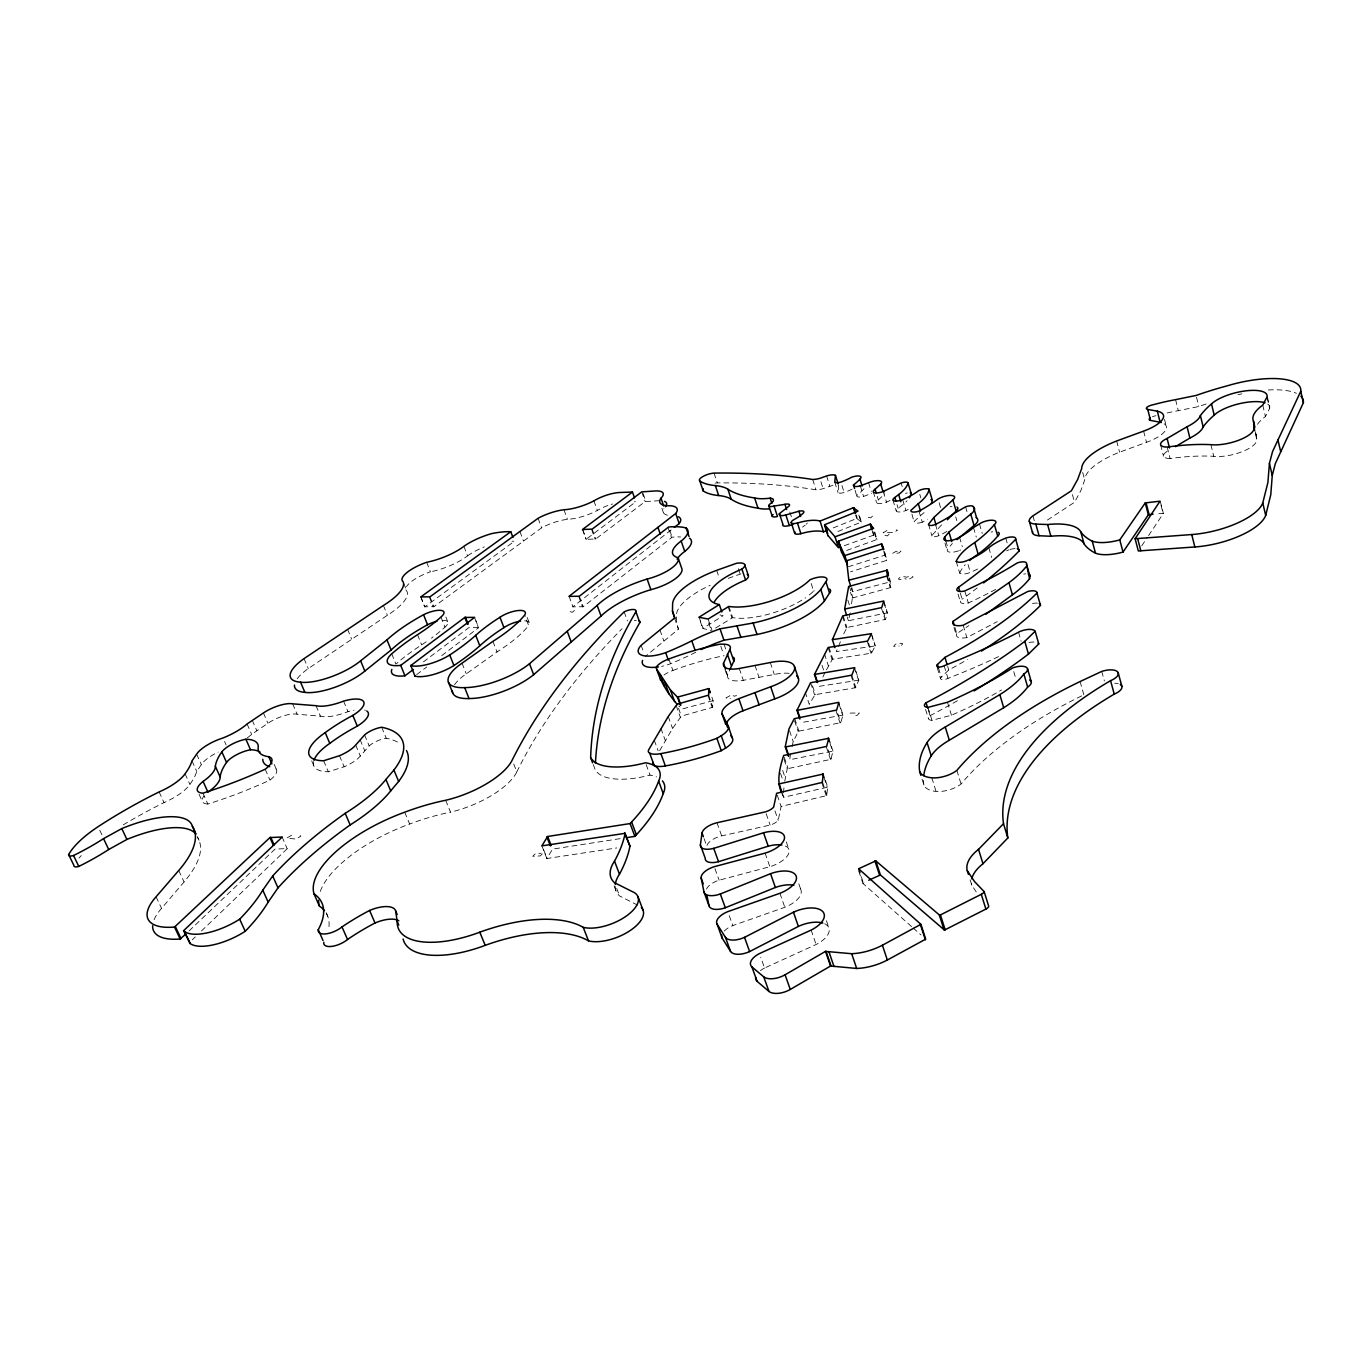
<?xml version="1.0" encoding="UTF-8"?>
<svg xmlns="http://www.w3.org/2000/svg" width="1372" height="1372" viewBox="0 0 1372 1372"><rect width="100%" height="100%" fill="white"/><g stroke="black" fill="none" stroke-linecap="round" stroke-linejoin="round"><path stroke-width="0.75" stroke-dasharray="5 3.75" d="M852.115 489.135A26.668 8.832 -17.6 0 1 844.14 492.497A6.003 2.007 -17.6 0 1 838.018 492.531L838.721 485.739A8.592 2.847 -17.7 0 0 837.675 485.311M676.43 616.885L676.362 622.236L678.471 629.148L645.2 656.519M659.658 750.69L672.554 728.463L681.352 716.133L712.6 707.317L713.097 700.612L711.708 696.65M704.076 838.618L706.803 846.147A14.114 6.414 -19.8 0 1 721.672 835.891L770.138 825.069A10.239 4.631 -19.1 0 0 778.216 820.319L781.114 806.427L826.681 795.606L827.71 787.168L825.207 779.673M783.446 792.827L784.098 786.499M851.6 603.869L852.304 598.003L850.468 592.258M784.75 781.131L787.236 768.783L783.498 757.807M790.598 753.948L789.655 759.728L832.976 751.153L830.918 759.333L787.236 768.783M911.574 926.597L862.902 883.431L866.933 881.116M792.056 746.762L793.188 741.549L798.47 731.207L840.779 722.667L842.991 715.069L838.892 702.515M843.729 633.847L846.918 627.536L885.454 619.424L887.444 612.821L848.393 620.744L850.228 612.804M1164.142 423.776A31.162 10.564 -14.9 0 1 1146.477 442.333L1119.569 452.194A59.905 21.06 -14.8 0 0 1084.703 479.96L1080.759 490.833L1074.516 502.272L1044.881 521.72M789.209 673.343A29.567 11.868 -18.6 0 0 774.305 674.458L743.315 680.323A21.918 8.592 -18.8 0 1 727.572 675.093L729.87 669.467M805.192 692.02L809.274 704.351L815.002 694.712L855.511 687.715L858.821 680.152L855.991 671.354M840.401 641.736L836.251 651.597L875.302 645.903L871.443 653.192L832.392 659.246L825.567 671.423M822.874 677.031L824.641 673.275M837.932 531.53L861.324 522.08L859.164 514.723M1257.489 424.342A56.612 19.431 -13.3 0 1 1265.43 416.539L1269.632 408.427L1266.973 397.04M201.461 930.988L287.348 848.565L275.052 849.097L188.719 931.245M1141.744 545.833L1147.438 537.292M1148.57 535.595L1163.37 513.385L1155.087 513.951M123.206 824.881A237.133 89.729 -24.7 0 1 164.023 802.603A33.82 11.525 -24.2 0 0 189.868 784.407A116.106 38.639 -24.7 0 0 196.745 771.407L201.358 764.633A25.502 8.712 -23.6 0 1 218.199 752.096M874.787 531.993L876.948 539.522L845.907 550.721M659.366 500.677L645.149 501.586L595.74 538.99L586.05 539.35L635.853 501.74L634.31 501.792M901.438 645.355L902.707 643.76A6.757 2.71 -17.2 0 0 895.35 644.257L893.652 646.384L899.157 646.006M313.588 761.614A47.025 16.979 -22.7 0 0 328.354 771.784L344.149 766.759A22.878 8.283 -22.9 0 0 360.304 756.075L369.171 745.888A14.8 5.385 -22.5 0 1 386.235 738.222A119.638 44.041 -23.5 0 1 397.451 742.029M958.496 550.858A9.244 3.396 -16.5 0 1 949.235 552.058A9.244 3.396 -16.5 0 1 948.086 548.543L952.357 543.501M154.093 919.72A66.01 25.588 -25 0 1 161.553 908.384L184.071 881.939A140.802 50.49 -25.7 0 0 197.448 837.332M884.769 552.59L886.947 560.29L850.52 571.832M852.304 598.003L890.668 587.576L889.622 577.886M892.709 553.276L896.139 551.338L900.992 551.064L899.174 552.899L893.858 553.636M889.159 534.12L887.375 535.886L881.287 534.6M542.214 853.95L540.208 855.922L532.713 856.282L535.406 853.676L541.168 853.23M872.506 516.129L870.74 517.844L864.875 516.661M719.974 614.862A48.414 17.613 -18.5 0 0 721.723 615.376L723.147 615.719L702.79 628.496L711.279 630.417M192.269 939.786L195.339 936.853M998.559 656.605A312.181 115.54 -17.5 0 1 947.966 678.368A4.922 2.058 -16.6 0 1 941.998 679.586A4.922 2.058 -16.6 0 1 941.278 677.099L948.755 669.948A279.785 105.164 -18.1 0 0 967.414 659.572M889.999 500.471L886.501 502.203A7.923 2.71 -17.2 0 1 877.788 503.438A7.923 2.71 -17.2 0 1 878.354 499.871L883.962 494.726A9.878 3.361 -17.3 0 0 884.614 493.886M941.569 524.859L931.897 535.492A5.128 1.852 -16.7 0 0 933.886 536.744A5.128 1.852 -16.7 0 0 938.808 535.663L943.319 533.399A73.368 25.845 -17.1 0 0 947.315 531.187M574.422 610.506L572.313 612.306L567.562 610.797M908.298 509.458A39.977 13.72 -17.2 0 1 905.966 510.47A7.323 2.538 -17.1 0 1 897.442 511.807A7.323 2.538 -17.1 0 1 898.128 508.309L901.936 505.393A49.529 16.927 -17.4 0 0 907.063 500.78M671.131 529.918L572.827 606.836L583.203 606.733L672.126 537.189A55.892 18.848 -19.5 0 1 680.581 536.949M416.676 674.595L426.692 667.015M441.733 655.627L478.468 627.81L474.506 617.263M423.434 661.87L468.812 627.673L478.605 627.639L475.947 620.779M454.492 684.817A43.064 15.418 -21.2 0 1 466.274 673.841L497.007 651.94A106.656 35.826 -21.4 0 0 528.649 625.529L524.687 615.085M247.269 737.844A34.917 11.662 -23.4 0 0 251.642 734.346L267.917 723.301A21.558 7.323 -23 0 1 297.107 714.212L320.465 716.184A31.607 10.822 -22.4 0 0 347.991 711.674A25.896 9.055 -22.6 0 1 353.993 710.233M420.758 596.957L424.668 606.801L433.895 606.698L541.614 527.843A25.965 8.112 -20 0 1 567.442 519.319A27.594 8.489 -19.7 0 0 597.369 510.47A21.403 6.706 -19.6 0 1 608.413 505.29M297.21 678.746A46.048 15.195 -22.2 0 1 308.271 668.593L387.367 615.256A54.211 16.927 -21.8 0 0 406.832 591.178A26.36 8.232 -21.1 0 1 405.958 588.022M954.946 627.501L956.781 633.624L968.803 625.632M715.618 628.016L732.699 617.64A51.982 18.985 -18.4 0 0 805.57 597.712M956.781 633.624A12.245 4.922 -16.4 0 0 966.866 637.586L997.204 621.67M824.761 923.802A23.461 11.765 -19.1 0 1 816.117 944.502L764.564 968.015L760.688 957.21M833.25 527.894L856.711 518.496L861.41 521.926M863.983 488.689A8.129 2.727 -17.5 0 1 863.177 489.598A56.441 18.779 -17.9 0 1 856.745 495.498A7.134 2.401 -17.4 0 0 863.571 496.441L871.803 493.303M844.346 545.679L873.518 535.2L877.051 539.35M728.275 578.332L740.16 574.113A12.502 4.442 -18.7 0 1 740.897 573.993M715.155 483.167A9.707 3.087 -18.7 0 1 717.316 482.91A790.083 300.965 -24.3 0 1 815.997 489.787A13.206 4.356 -17.8 0 0 823.131 488.672L829.854 486.288A8.592 2.847 -17.7 0 1 833.713 485.345M724.245 931.073A15.229 7.477 -20.1 0 1 732.82 925.586L784.801 907.286A22.604 10.925 -19.3 0 0 797.629 886.501M848.342 566.739L884.889 555.214L887.101 560.102M886.947 530.484L883.139 532.782L893.721 532.525L897.528 530.227L896.379 529.884M706.477 889.125A14.646 6.894 -20 0 1 719.117 880.189L769.846 866.71A21.523 10.033 -19.3 0 0 787.682 855.442A21.523 10.033 -19.3 0 0 783.824 845.461M851.257 587.833L852.475 591.658L890.805 581.728M909.585 578.915L913.117 576.909A6.346 2.384 -17 0 0 906.429 577.235A6.328 2.367 -17.1 0 0 899.758 577.561L898.368 579.001A6.328 2.367 -17.1 0 0 905.023 578.675L906.24 579.087M928.364 710.147L930.079 715.687A7.615 3.276 -16.8 0 0 932 720.334L951.448 715.241A233.411 92.404 -17.5 0 0 1001.629 689.945M729.87 695.724L725.977 697.936A6.671 2.675 -19.1 0 0 730.453 698.417M291.636 835.222L286.765 838.103L296.009 839.081L300.88 836.165L300.159 835.531M781.748 793.342L783.686 797.235L827.71 787.168M1167.126 412.955A97.052 33.563 -14.6 0 1 1178.308 410.674L1198.802 406.506A151.88 53.182 -13.8 0 1 1209.075 403.042M842.991 715.069L801.077 722.632M858.821 680.152L818.449 686.446M620.11 838.652L552.59 849.097L546.828 858.529L616.8 847.93M713.097 700.612L682.261 708.998L678.848 706.031M850.125 713.08L859.318 713.011L857.157 715.361L855.322 715.378M733.197 695.673L734.329 696.204A6.706 2.693 -19 0 1 736.558 695.621M615.153 886.312A57.881 26.462 -20.6 0 0 619.612 895.985L637.774 905.194M913.152 927.987L920.989 934.949M970.107 879.778L971.805 885.214L976.984 893.052M99.762 830.283L102.317 835.651M156.082 896.791L161.553 908.384M178.737 870.483L184.071 881.939M159.101 791.936L164.023 802.603M197.328 836.526L199.026 840.247M185.049 773.808L189.885 784.407M191.994 760.894L196.745 771.407M202.919 793.17L207.841 804.026A181.138 60.214 -23.3 0 0 269.975 780.102A23.77 8.404 -23.6 0 0 273.474 767.48M199.094 794.371L202.37 801.574M196.625 754.171L201.358 764.633M224.545 741.446L226.106 744.927M282.083 836.886L287.228 848.788M247.08 723.97L251.642 734.346M265.19 769.229L269.975 780.102M326.176 912.706L327.719 916.222M274.177 764.375L276.527 769.778M252.225 720.231L256.77 730.59M263.424 712.96L267.917 723.301M292.665 703.836L297.107 714.212M311.701 760.86L314.034 766.313M323.638 760.757L328.354 771.784M304.035 658.611L308.271 668.593M339.467 755.715L344.149 766.759M316.006 705.688L320.465 716.184M360.133 739.748L364.746 750.724M343.566 701.126L347.991 711.674M355.674 745.065L360.304 756.075M364.592 734.929L369.171 745.888M404.723 812.19L409.645 824.023A101.974 42.138 -23.2 0 0 319.522 893.858M381.69 727.263L386.235 738.222M347.579 629.285L351.644 639.146M445.677 800.27L450.513 812.138A124.32 51.844 -23.2 0 0 409.645 824.023M391.723 653.827L395.908 664.117A151.349 53.525 -20.9 0 1 421.616 644.857A112.195 36.032 -21.9 0 0 428.27 640.398M383.423 605.464L387.367 615.256M417.534 634.653L421.616 644.857M403.762 583.477L406.832 591.178M420.895 596.786L424.754 606.887L514.38 541.288A52.496 16.498 -20.7 0 0 512.03 541.22M445.866 617.006L447.855 622.048M462.055 663.173L466.257 673.841M440.961 617.006L444.957 627.124A112.195 36.032 -21.9 0 1 431.391 638.169M429.985 596.803L433.895 606.698M429.333 597.009L433.243 606.904M513.728 764.015L516.815 771.87A59.116 23.187 -22.1 0 1 450.513 812.138M543.569 849.56L547.119 858.598M541.837 845.649L546.828 858.529M426.675 562.28L430.414 571.815A26.36 8.232 -21.1 0 0 406.524 586.667M492.908 641.359L497.007 651.94M463.873 546.33L467.543 555.866A33.511 10.256 -20.9 0 1 430.414 571.815M616.731 888.404L619.612 895.985M614.124 885.918L616.285 891.577M527.225 617.469L529.198 622.682M593.236 764.547L595.191 769.709A63.987 26.119 -20.1 0 0 650.019 775.094A52.582 22.261 -20.8 0 1 656.519 776.878M519.885 531.461L523.487 541.065M569.088 596.22L572.947 606.938M538.081 518.29L541.614 527.843M579.344 596.237L583.203 606.733M578.658 596.443L582.517 606.938M646.143 764.53L650.019 775.094M654.29 740.245L658.08 750.673M563.961 509.749L567.442 519.319M660.892 728.309L665.249 740.4M582.603 529.352L586.17 539.196M582.586 529.575L586.17 539.419M641.17 645.286L643.176 650.911M624.157 611.878L627.416 620.899M714.949 868.63L719.117 880.207M592.172 529.112L595.74 538.99M591.538 529.318L595.105 539.196M729.218 915.639L732.82 925.586M593.922 500.866L597.369 510.47M668.25 716.476L672.554 728.463M678.523 708.192L681.352 716.133M676.139 705.551L680.409 717.47M716.973 822.754L721.672 835.891M659.915 629.92L663.877 641.067M668.833 658.989L672.897 670.462A16.293 6.26 -19.6 0 0 663.979 675.007M708.638 695.124L712.823 707.095M708.003 695.518L712.205 707.489M674.561 618.052L678.471 629.148M643.125 493.577L645.835 501.346M641.753 491.879L645.149 501.586M779.913 893.292L784.801 907.286M765.096 853.127L769.846 866.71M669.776 530.398L672.126 537.189M661.87 508.24L663.242 512.185M667.907 527.26L671.44 537.447M699.103 617.108L702.978 628.29M700.2 621.036L702.841 628.633M766.193 813.716L770.138 825.069M720.763 646.092L723.421 653.775M786.31 841.876L788.969 849.611M774.957 810.869L778.216 820.319M708.124 619.029L712.017 630.28M726.217 671.182L727.572 675.093M725.016 669.656L727.726 677.476M708.689 622.922L710.645 628.548M798.83 883.825L800.888 889.776M811.126 930.079L816.117 944.502M782.417 793.513L783.686 797.235M739.268 668.49L743.315 680.323M777.238 795.177L781.114 806.427M724.004 644.223L725.994 649.985M728.069 606.63L731.893 617.846M782.692 770.532L785.196 777.89M780.514 773.293L783.035 780.685M826.441 920.715L828.894 927.884M754.96 665.369L758.99 677.254M784.27 757.31L788.008 768.286M716.664 570.34L719.117 577.543M728.875 606.424L732.699 617.64M789.552 730.744L793.188 741.549M714.023 473.1L717.316 482.91M794.697 718.534L798.898 731.053M794.542 720.746L798.161 731.482M770.292 662.539L774.305 674.458M738.342 568.694L740.16 574.113M824.04 777.581L827.179 786.962M822.548 782.143L826.956 795.331M821.811 782.589L826.236 795.794M861.324 876.828L863.331 882.865M858.872 871.357L862.902 883.431M812.533 685.828L815.431 694.575M810.612 682.724L814.659 694.987M828.722 738.308L832.976 751.153M830.077 743.59L832.495 750.93M828.156 749.867L831.209 759.076M826.201 746.591L830.472 759.488M839.047 704.093L842.562 714.863M822 665.214L823.989 671.251M837.829 713.646L840.779 722.667M835.925 710.439L840.058 723.061M811.195 583.529L813.63 591.058A51.982 18.985 -18.4 0 1 807.868 596.048M828.911 647.121L832.821 659.126M828.139 647.515L832.049 659.52M824.435 653.844L828.362 665.883M851.086 675.504L855.065 687.869M789.826 512.013L791.524 517.261A5.814 1.955 -18.1 0 0 792.347 516.558M854.482 667.632L858.443 679.929M851.823 675.144L855.802 687.492M847.159 616.851L848.393 620.744M843.145 615.771L846.918 627.536M842.442 616.182L846.215 627.947M868.545 642.902L871.735 652.986M867.173 641.221L871.014 653.312M849.251 586.101L852.904 597.609M812.721 479.48L815.98 489.787M847.81 600.061L849.662 605.875M826.596 475.964L829.854 486.288M922.087 779.227L923.922 785.007A29.172 13.308 -16.6 0 0 936.064 791.404A19.86 9.089 -16.7 0 0 961.069 784.029A345.693 167.693 -12.1 0 1 1081.925 695.775M871.494 633.847L875.302 645.903M871.786 635.63L874.976 645.68M820.953 481.795L823.131 488.672M931.811 777.804L936.064 791.404M834.759 482.121L838.018 492.531M858.786 515.049L861.033 522.252M883.774 601.022L887.444 612.821M883.962 602.822L887.032 612.649M856.179 514.877L857.294 518.462M855.579 514.912L856.711 518.496M883.242 611.329L885.712 619.218M881.338 607.727L885.043 619.561M841.962 485.534L844.14 492.497M889.073 577.818L890.257 581.659M860.313 485.877L863.571 496.441M874.341 532.319L876.622 539.693M887.29 575.811L890.874 587.388M927.969 707.369L932 720.334M872.952 531.547L874.084 535.217M886.706 576.171L890.291 587.731M872.386 531.53L873.518 535.2M925.551 709.375L928.415 718.619M855.116 490.233L856.711 496.029M868.562 482.738L871.271 491.536M956.867 770.395L961.069 784.029M884.271 551.527L885.42 555.266M883.739 551.475L886.586 560.462M877.257 496.321L878.354 499.871M873.244 491.776L876.537 502.461M897.031 504.69L898.128 508.309M944.125 665.729L947.966 678.368M892.932 500.06L896.242 510.916M938.517 668.113L941.278 677.099M883.225 491.485L886.501 502.203M937.265 667.821L940.575 678.625M947.486 702.241L951.448 715.241M902.673 499.597L905.966 510.47M947.675 666.346L948.755 669.948M954.003 627.519L956.456 635.716M918.983 511.156L922.293 522.217A107.222 36.718 -17.5 0 0 927.506 519.233M911.934 514.14L914.129 522.012M901.147 483.013L902.21 486.597M919.772 494.297L920.869 497.916M928.518 524.258L931.914 535.989M945.822 540.928L948.086 548.543M960.331 593.201L962.098 599.187A8.112 3.156 -16.4 0 0 961.155 602.908A8.112 3.156 -16.4 0 0 968.323 602.977A231.559 83.126 -17.4 0 0 995.918 589.257M944.982 543.14L947.263 550.772M958.033 594.042L960.417 602.034M935.464 524.413L938.808 535.663M963.178 625.255L966.866 637.586M939.117 502.752L940.746 508.257M956.215 561.405L959.697 573.102A8.181 3.087 -16.4 0 0 970.364 572.416A49.907 18.556 -16.6 0 0 978.871 568.351M964.756 590.938L968.323 602.977M955.718 516.884L956.816 520.64M968.049 564.578L970.364 572.416M959.491 537.138L962.304 546.708M973.485 527.551L976.281 537.087M1013.754 671.611L1015.366 677.168M965.562 506.851L967.191 512.442M988.8 547.668L991.63 557.426M979.471 523.898L982.232 533.434M1018.521 632.2L1021.128 641.221M1005.745 538.098L1007.425 543.947M1080.107 681.524L1083.829 694.849M1032.927 515.872L1034.557 521.652M1101.75 671.423L1104.374 680.941M1072.424 494.606L1074.516 502.272M1082.679 472.414L1084.703 479.96M1116.637 440.995L1119.569 452.194M1143.613 431.117L1146.477 442.333M1160.3 501.415L1163.37 513.385M1161.021 505.188L1163.062 513.162M1167.195 447.066L1170.093 458.54A121.028 44.487 -14.6 0 1 1213.774 456.293A26.411 9.227 -14 0 0 1243.392 451.182A26.411 9.227 -14 0 0 1256.46 438.474L1256.22 432.78M1160.609 444.751L1163.49 456.156M1164.519 419.369L1166.389 426.795M1175.564 399.646L1178.308 410.674M1196.538 397.28L1198.802 406.506M1210.927 444.665L1213.774 456.293M1255.414 431.751L1256.34 435.627M1255.294 433.226L1256.666 439.057M1262.755 405.1L1265.43 416.539M1267.385 396.868L1269.597 406.335M851.978 587.765L852.475 591.658M1029.034 642.473A11.165 4.613 -15.6 0 1 1036.049 642.336M923.922 785.007A148.262 67.417 -15 0 1 923.493 780.376M957.399 700.749A397.914 148.382 -18.8 0 1 930.079 715.687M807.25 523.041A6.14 2.109 -18 0 1 806.307 524.104M805.192 525.099A30.767 10.479 -18.2 0 1 802.551 527.105M1114.681 683.205A13.36 5.814 -14.6 0 1 1118.18 683.633M960.64 549.949A9.244 3.396 -16.5 0 1 959.594 550.412M977.241 587.919A401.55 139.018 -19.2 0 1 962.098 599.187M1010.135 549.452A8.318 3.121 -15.9 0 1 1015.263 548.646M1006.602 550.858A40.868 15.486 -15.8 0 1 1009.089 549.778M959.697 573.102A70.487 26.737 -15.8 0 1 965.219 564.75M991.03 532.062A9.707 3.55 -16.2 0 1 992.813 531.787M950.11 506.8A10.084 3.55 -16.6 0 1 951.945 506.542M922.293 522.217A7.203 2.538 -16.9 0 1 914.146 521.48L921.59 514.672A59.596 20.649 -17.3 0 0 925.98 510.778M905.469 493.371A5.659 1.938 -17 0 1 907.286 492.942M760.397 970.639A15.864 8.112 -19.8 0 1 764.564 968.015M971.805 885.232A46.065 23.015 -15.7 0 1 971.479 883.688M1032.447 603.491A8.695 3.464 -15.6 0 1 1037.524 603.148M1023.701 574.079A7.649 2.95 -15.8 0 1 1025.587 573.856M1152.463 416.728A6.123 2.041 -14.8 0 1 1155.944 415.716M1237.938 394.742A61.894 20.94 -14 0 1 1241.814 393.815M1268.294 389.974A61.894 20.94 -14 0 1 1296.386 393.284M1267.728 404.054A29.978 10.119 -14 0 1 1269.632 408.427M1170.093 458.522A14.252 4.974 -14.5 0 1 1169.973 449.845M79.044 858.083A76.506 27.183 -24.9 0 1 81.291 855.545M364.609 710.061A25.896 9.055 -22.6 0 1 365.415 710.319M207.841 804.026A22.329 7.872 -23.9 0 1 204.068 795.966M667.427 515.203A28.692 9.192 -18.9 0 1 663.911 508.772M326.33 913.323A117.066 47.934 -25.6 0 1 328.457 930.01M516.815 771.87A1466.994 630.897 -6.7 0 1 622.03 628.753M634.344 620.556A8.575 3.087 -19.8 0 1 636.282 620.333M524.67 620.83A15.984 5.488 -20.8 0 1 528.649 625.529M442.11 620.384A15.521 5.128 -21.4 0 1 444.957 627.124M467.543 555.866A33.563 10.496 -20.6 0 1 484.299 546.896M611.14 504.399A21.403 6.706 -19.6 0 1 612.495 504.004M672.897 670.462A143.271 58.018 -19.5 0 1 724.073 655.696M676.585 613.644A57.075 20.7 -18.8 0 1 710.216 585.312M695.775 652.215A129.5 46.614 -19.7 0 1 669.725 664.048A25.639 9.621 -19.6 0 1 661.596 666.363M813.63 591.058A12.537 4.648 -17.9 0 1 814.351 590.732"/><path stroke-width="1.5" d="M721.878 611.998L719.322 604.572L698.897 617.297L708.124 619.029L728.875 606.424A52.102 18.779 -18.4 0 0 809.977 579.773A12.571 4.596 -18 0 1 823.423 577.029A12.571 4.596 -18 0 1 825.893 581.728L820.782 589.497A63.832 23.324 -18.5 0 1 753.125 623.008L720.026 628.856A95.423 36.941 -18.9 0 0 691.797 640.827A129.757 46.099 -19.7 0 1 665.677 652.66A25.691 9.518 -19.6 0 1 642.405 655.387A25.691 9.518 -19.6 0 1 641.17 645.286L674.561 618.052L672.486 611.209L672.606 604.16A57.195 20.46 -18.8 0 1 716.664 570.34L736.507 563.292A12.537 4.39 -18.7 0 1 741.909 569.123L745.562 580.03A48.414 17.613 -18.5 0 0 714.04 602.48M656.571 668.919L670.376 689.842L677.476 697.13L708.792 688.572L708.638 695.124L677.099 704.213L668.25 716.476L648.939 749.352A10.942 4.476 -20 0 0 649.676 753.142L654.152 765.405A17.596 7.289 -20 0 0 665.351 765.919A140.133 55.515 -19.4 0 0 721.243 750.707L725.582 748.1A17.613 7.34 -19.4 0 0 732.322 737.982L728.035 725.668L721.998 713.732A23.015 9.33 -19 0 1 738.822 698.674L770.687 686.755A29.635 11.748 -18.6 0 0 794.645 667.821A29.635 11.748 -18.6 0 0 770.292 662.539L739.268 668.49A21.969 8.506 -18.8 0 1 723.507 663.362L729.87 649.488A16.361 6.225 -19.1 0 0 724.004 644.223L720.094 644.154A143.597 57.401 -19.5 0 0 668.833 658.989A16.327 6.191 -19.6 0 0 657.96 665.111A10.136 3.842 -19.6 0 0 656.571 668.919C660.669 682.124 668.318 694.215 677.425 704.556M1161.278 422.542A31.162 10.564 -14.9 0 0 1160.112 422.233L1150.542 420.415L1147.747 409.422A6.14 2.024 -14.9 0 1 1147.112 407.21A6.14 2.024 -14.9 0 1 1153.166 404.74A97.241 33.185 -14.7 0 1 1175.564 399.646L1196.092 395.445A152.206 52.599 -13.9 0 1 1227.597 385.721A62.032 20.717 -14.1 0 1 1300.759 391.26L1303.366 402.733L1275.343 463.565L1272.256 475.415L1270.781 494.726L1265.704 515.392A55.103 20.803 -13.8 0 1 1194.875 546.965L1138.314 550.961L1135.107 538.733L1160.009 501.192L1145.26 502.907L1119.775 539.882L1123.016 552.058A28.795 10.907 -14.8 0 1 1095.508 553.19A121.816 45.19 -14 0 1 1084.034 543.809A51.261 19.431 -15.7 0 0 1050.866 536.263M1300.776 391.26L1272.547 451.594L1269.426 463.359L1267.899 482.498L1262.755 502.975L1265.704 515.392M781.114 791.473C776.295 780.256 780.239 766.279 783.652 755.475L826.647 746.419L828.722 738.308L785.333 746.985L788.317 755.903M781.886 845.015A21.523 10.033 -19.3 0 0 768.217 846.198L718.534 861.685A14.252 6.534 -19.9 0 1 705.208 858.186L700.389 844.912L702.035 832.976A14.149 6.346 -19.8 0 1 716.973 822.754L765.542 811.83A10.273 4.596 -19.1 0 0 773.654 807.096L776.603 793.308L822.274 782.4L823.32 774.031L778.559 784.012M985.971 614.21L1012.433 594.831A109.931 41.812 -16.8 0 0 1029.566 578.675L1029.926 576.274A7.649 2.95 -15.8 0 0 1029.737 574.731M1029.566 578.675L1026.513 564.252A7.666 2.916 -15.8 0 0 1017.389 562.863A232.04 82.217 -17.4 0 1 964.756 590.938A8.129 3.121 -16.4 0 1 957.587 590.903A8.129 3.121 -16.4 0 1 958.548 587.216A402.339 137.474 -19.2 0 0 1015.709 539.282L1019.053 551.012A401.55 139.018 -19.2 0 1 983.587 582.928M785.23 746.814L788.951 728.961L794.268 718.688L836.663 710.044L838.807 702.344L796.961 710.37L810.612 682.724L851.823 675.144L854.807 667.667L814.488 674.424L828.139 647.515L867.601 641.084L871.46 633.675L832.392 639.661L834.965 647.618M771.836 503.318L770.155 498.156A38.022 12.314 -18.1 0 1 754.617 497.95A177.039 55.343 -17.2 0 1 727.863 489.204A70.023 22.569 -19.2 0 0 715.344 485.585A84.052 26.085 -18.2 0 1 699.823 481.006L699.651 480.869A9.724 3.036 -18.7 0 1 703.322 476.29A9.724 3.036 -18.7 0 1 714.023 473.1A791.936 297.827 -24.2 0 1 812.721 479.48A13.24 4.305 -17.8 0 0 819.856 478.348L826.596 475.964A8.609 2.83 -17.7 0 1 835.462 475.381L834.759 482.121A6.02 1.989 -17.6 0 0 840.882 482.052A26.72 8.729 -17.7 0 0 851.686 477.199A8.146 2.693 -17.5 0 1 859.627 476.118A8.146 2.693 -17.5 0 1 859.918 479.102L862.096 486.1M846.524 614.896L844.655 609.048L848.651 586.496L887.084 576.017L887.255 570.22L848.839 580.202L850.657 585.93M782.846 524.155L779.416 513.643A7.049 2.367 -18.1 0 0 785.882 514.98L798.916 511.224A6.157 2.075 -18 0 1 802.894 513.488A30.836 10.359 -18.2 0 1 794.319 519.439A6.757 2.298 -18 0 0 791.404 522.938A6.757 2.298 -18 0 0 797.441 523.006A26.771 9.244 -18 0 1 820.062 521.068L853.35 507.743L858.032 511.121L824.572 524.756L835.034 536.795L838.515 547.771L828.002 535.56M729.87 669.467L733.866 661.115A16.327 6.294 -19.1 0 0 733.488 657.308M832.392 639.661L842.734 615.908L881.75 607.573L883.774 601.022L844.655 609.048M847.502 564.955L841.756 552.264M841.636 552.47L838.258 541.237L873.638 528.306L870.105 524.207L835.034 536.795M635.922 611.74A1913.014 689.79 -4.9 0 0 590.646 757.653A64.141 25.845 -20.1 0 0 645.492 762.781A52.702 22.038 -20.8 0 1 658.629 781.08A211.665 86.213 -22.4 0 1 631.6 821.965L630.091 823.56L547.651 836.491L541.854 845.872L625.135 833.336A257.284 107.942 -23.7 0 1 614.519 861.136A58.018 26.205 -20.6 0 0 614.553 882.728L634.516 892.709A33.751 15.589 -21.6 0 1 625.255 916.788A33.751 15.589 -21.6 0 1 583.237 927.335A119.072 55.892 -23.6 0 0 479.788 932.188A80.674 35.055 -22.9 0 1 397.211 921.435L395.651 910.922A24.662 10.461 -24 0 0 369.6 910.459A134.319 59.579 -24 0 0 342.005 926.906A15.246 6.38 -24.4 0 1 326.004 933.852A15.246 6.38 -24.4 0 1 318.253 929.719A117.34 47.437 -25.5 0 0 314.051 893.927A102.214 41.709 -23.1 0 1 404.723 812.19A124.612 51.313 -23.2 0 1 445.677 800.27A59.253 22.947 -22.1 0 0 512.202 760.088A1471.864 625.581 -6.8 0 1 624.157 611.878A8.592 3.053 -19.8 0 1 632.835 609.477A8.592 3.053 -19.8 0 1 635.922 611.74L639.815 622.614A1906.034 695.638 -4.7 0 0 595.431 763.244M701.143 649.573A95.217 37.353 -18.9 0 1 723.953 640.244L757.001 634.481A63.712 23.581 -18.5 0 0 824.469 600.919L829.546 593.098A12.537 4.648 -17.9 0 0 829.511 589.085M1123.016 552.058L1148.347 514.826L1153.08 514.157M398.652 781.44L393.918 770.035A119.896 43.578 -23.4 0 0 381.69 727.263A14.835 5.334 -22.4 0 0 364.592 734.929L355.674 745.065A22.93 8.198 -22.8 0 1 339.467 755.715L323.638 760.757A47.128 16.807 -22.6 0 1 325.215 732.614A102.025 37.078 -22.4 0 1 352.827 715.395A25.948 8.952 -22.5 0 0 363.529 701.504A25.948 8.952 -22.5 0 0 343.566 701.126A31.676 10.702 -22.4 0 1 316.006 705.688L292.665 703.836A21.609 7.237 -22.9 0 0 263.424 712.96L247.08 723.97A34.986 11.525 -23.4 0 1 223.001 737.982A25.554 8.609 -23.5 0 0 196.625 754.171L191.994 760.894A116.346 38.21 -24.6 0 1 185.049 773.808A33.888 11.405 -24.2 0 1 159.101 791.936A237.665 88.786 -24.6 0 0 98.064 826.699A76.661 26.891 -24.8 0 0 68.634 854.567A7.22 2.487 -25.2 0 0 73.522 855.511A105.781 35.072 -25.1 0 0 103.535 838.635L121.782 828.585A74.122 26.308 -25 0 1 192.354 826.218A141.11 49.958 -25.6 0 1 178.737 870.483L156.082 896.791A66.165 25.313 -24.9 0 0 174.536 927.043L269.941 837.572L282.238 837.006L183.574 930.731L190.159 943.542A42.189 16.738 -25.1 0 0 245.211 931.279A189.919 71.773 -26 0 0 268.157 902.124L278.002 887.873A341.542 150.354 -22 0 1 350.169 824.932A114.871 42.515 -23.6 0 0 390.694 790.889L398.652 781.44A119.638 44.041 -23.5 0 0 406.489 750.535M183.574 930.731L184.517 931.519A42.292 16.567 -25.1 0 0 239.671 919.171A190.365 71.018 -25.9 0 0 262.772 890.171L272.685 875.988A342.383 148.845 -21.9 0 1 345.195 813.339A115.128 42.069 -23.5 0 0 385.926 779.45L393.918 770.035M931.365 503.387A59.596 20.649 -17.3 0 0 932.274 500.025L929.033 489.152A59.699 20.426 -17.4 0 1 918.297 503.678L910.819 510.47A7.22 2.521 -16.9 0 0 918.983 511.156A107.428 36.307 -17.5 0 0 938.019 499.082A10.101 3.516 -16.7 0 1 951.19 495.429A10.101 3.516 -16.7 0 1 952.871 499.905L933.835 517.501L928.518 524.258A5.145 1.835 -16.8 0 0 930.508 525.493A5.145 1.835 -16.8 0 0 935.464 524.413L939.974 522.132A73.505 25.554 -17.1 0 0 954.62 513.145L965.562 506.851A6.243 2.212 -16.4 0 1 973.451 506.903L976.71 518.153A17.939 6.448 -16.5 0 1 974.034 525.442L957.004 539.625M415.013 675.864L414.944 676.156A28.881 9.93 -21.5 0 0 453.909 665.523A143.58 47.351 -21.9 0 0 479.806 645.783A121.611 43.372 -20.3 0 1 503.953 627.639A15.984 5.488 -20.8 0 1 520.571 621.104M413.349 669.467L404.946 675.796L400.71 665.369L464.816 617.434L474.609 617.366L410.708 665.66A28.932 9.81 -21.5 0 0 449.724 654.993A143.854 46.82 -21.9 0 0 475.724 635.322A121.851 42.892 -20.3 0 1 499.974 617.263A16.018 5.419 -20.7 0 1 518.41 610.506A16.018 5.419 -20.7 0 1 524.67 615.085A106.862 35.415 -21.4 0 1 492.908 641.359L462.055 663.173A43.167 15.246 -21.2 0 0 464.696 687.629L469.018 698.537A48.86 17.493 -21.1 0 0 533.657 674.681L601.056 616.062A60.488 21.592 -19.6 0 1 650.877 589.668A28.675 9.878 -19.4 0 0 681.695 568.265L678.042 557.735A37.113 12.52 -18.9 0 1 681.164 541.065A35.792 11.834 -19.3 0 0 686.103 527.98A55.995 18.625 -19.5 0 0 668.593 527.002L579.344 596.237L568.968 596.391L675.693 513.522A27.011 8.678 -19.3 0 0 670.171 505.753A28.743 9.089 -18.9 0 1 660.978 498.139A21.729 6.809 -19.3 0 0 655.97 490.919L641.753 491.879L592.172 529.112L582.483 529.506L632.458 492.068L634.499 497.865M945.822 540.928L944.691 537.121L948.978 532.096L970.741 514.123A17.973 6.38 -16.5 0 0 973.451 506.903M1120.272 684.457A13.36 5.814 -14.6 0 1 1114.253 694.112A322.3 153.304 -11.4 0 0 1007.82 837.983L982.969 863.743A46.065 23.015 -15.7 0 0 971.753 878.852M974.069 690.922A397.914 148.382 -18.8 0 0 1028.468 654.084L1038.776 643.931L1035.14 631.24L1024.798 641.341A398.755 146.787 -18.8 0 1 926.083 702.773A7.632 3.241 -16.8 0 0 927.987 707.369L947.486 702.241A233.926 91.427 -17.5 0 0 1012.673 667.924A11.765 4.956 -15.8 0 1 1026.067 667.152A11.765 4.956 -15.8 0 1 1023.872 674.012A88.117 36.77 -16.6 0 1 999.828 694.609L945.257 727.023A52.119 23.135 -16.3 0 0 927.06 742.561A148.639 66.765 -15.1 0 0 919.669 771.51A29.258 13.171 -16.6 0 0 931.794 777.804A19.911 8.987 -16.7 0 0 956.867 770.395A346.67 166.149 -12.2 0 1 1080.107 681.524L1101.75 671.423A13.394 5.762 -14.6 0 1 1117.563 671.783A13.394 5.762 -14.6 0 1 1110.565 680.666A323.192 151.88 -11.5 0 0 1003.515 823.715L978.528 849.337A46.202 22.792 -15.8 0 0 967.26 870.688L968.409 874.324M626.438 837.675L634.876 836.371L636.385 834.759A211.168 87.105 -22.5 0 0 663.208 793.633A52.582 22.261 -20.8 0 0 662.436 780.925M947.417 519.748L956.13 510.984A10.084 3.55 -16.6 0 0 956.953 507.057M152.652 925.757A66.01 25.588 -25 0 0 180.144 938.98L185.632 934.178M1035.14 631.24A11.199 4.562 -15.7 0 0 1018.521 632.2A312.833 114.288 -17.5 0 1 944.125 665.729A4.939 2.024 -16.7 0 1 938.139 666.963A4.939 2.024 -16.7 0 1 937.419 664.511L944.948 657.377A280.368 104.032 -18.1 0 0 1036.992 593.047L1040.473 605.395A279.785 105.164 -18.1 0 1 981.46 651.083M464.696 687.612A48.963 17.287 -21.1 0 0 529.489 663.739L597.163 605.412A60.625 21.352 -19.6 0 1 647.121 579.053A28.726 9.776 -19.4 0 0 678.042 557.735M909.413 497.813A49.529 16.927 -17.4 0 0 911.248 493.663L908.024 482.944A5.659 1.921 -17.1 0 0 901.147 483.013L883.225 491.485A7.94 2.675 -17.3 0 1 874.496 492.754A7.94 2.675 -17.3 0 1 875.079 489.221L880.721 484.093A9.896 3.31 -17.3 0 0 879.075 480.68A9.896 3.31 -17.3 0 0 868.562 482.738L860.313 485.877M755.663 977.327A15.864 8.112 -19.8 0 0 757.104 981.357L768.972 991.459A16.052 8.283 -19.7 0 0 790.272 989.452L830.557 966.025L856.694 968.461A39.119 20.066 -18.2 0 0 887.341 960.023L925.706 939.134L920.904 924.334L858.632 868.768L875.782 860.879L939.734 915.278L981.289 894.321A6.02 3.036 -16.3 0 0 984.17 891.646L974.514 881.527L967.277 870.688M436.948 621.242A15.521 5.128 -21.4 0 0 427.55 624.757A108.251 37.078 -21.1 0 0 391.089 650.002L364.849 671.062A40.628 13.428 -22.3 0 1 304.91 692.38A46.048 15.195 -22.2 0 1 294.448 685.04M700.389 844.912A14.286 6.466 -19.9 0 0 713.732 848.342L763.535 832.787A21.575 9.93 -19.3 0 1 784.51 837.143A21.575 9.93 -19.3 0 1 765.096 853.127L714.246 866.692A14.698 6.843 -20 0 0 701.161 878.063L704.042 892.109A14.852 6.997 -20.1 0 0 720.334 893.995L770.55 873.69A22.655 10.822 -19.3 0 1 795.983 875.645A22.655 10.822 -19.3 0 1 779.913 893.292L727.777 911.643A15.281 7.409 -20.1 0 0 717.076 924.128L725.445 937.333A15.469 7.597 -20 0 0 744.516 937.35L793.445 912.226A23.513 11.645 -19.1 0 1 822.548 911.351A23.513 11.645 -19.1 0 1 811.126 930.079L759.402 953.609A15.915 8.043 -19.8 0 0 751.89 966.883L763.741 976.847A16.087 8.215 -19.7 0 0 785.076 974.772L825.498 951.396L851.669 953.712A39.222 19.894 -18.2 0 0 882.402 945.222L920.904 924.334M400.71 665.369A28.726 9.655 -21.6 0 1 391.723 653.827A151.64 52.942 -20.9 0 1 417.534 634.653A112.401 35.638 -21.9 0 0 440.961 617.006A15.538 5.059 -21.3 0 0 440.927 610.386A15.538 5.059 -21.3 0 0 423.554 614.725A108.457 36.65 -21.1 0 0 386.973 639.867L360.613 660.824A40.714 13.274 -22.2 0 1 300.554 682.193L304.893 692.397M929.033 489.152A7.563 2.59 -16.9 0 0 918.691 490.679A40.045 13.566 -17.2 0 1 902.673 499.597A7.34 2.521 -17.1 0 1 894.15 500.952A7.34 2.521 -17.1 0 1 894.836 497.487L898.66 494.572A49.615 16.738 -17.5 0 0 908.024 482.927M779.416 513.643L788.128 506.783A5.831 1.938 -18.1 0 0 789.26 504.433A5.831 1.938 -18.1 0 0 784.956 504.33L774.048 506.062A5.848 1.938 -18.2 0 1 768.955 506.045A5.848 1.938 -18.2 0 1 771.356 503.13A12.091 3.979 -18.3 0 0 770.138 498.156M674.338 527.38L679.174 523.59A26.96 8.781 -19.3 0 0 678.334 516.747M1026.153 566.619A110.172 41.366 -16.8 0 1 1008.934 582.688L953.094 621.362L954.329 625.443M512.939 537.447L510.778 531.719L420.758 596.957L429.985 596.803L538.081 518.29A25.999 8.026 -20 0 1 563.961 509.749A27.629 8.386 -19.7 0 0 593.922 500.866M649.659 753.142A17.63 7.22 -20 0 0 660.892 753.605A140.441 54.931 -19.4 0 0 716.887 738.308L721.243 735.718A17.647 7.254 -19.4 0 0 728.035 725.668M923.75 775.626A148.262 67.417 -15 0 1 931.211 755.835A51.982 23.358 -16.2 0 1 949.321 740.228L1003.704 707.729A87.911 37.147 -16.6 0 0 1027.645 687.046A11.731 5.008 -15.7 0 0 1029.6 680.015M1175.41 446.637L1189.884 438.062A34.283 11.679 -14.6 0 0 1203.158 426.881A143.7 49.203 -13.1 0 1 1214.22 415.133A29.978 10.119 -14 0 1 1238.659 403.865A29.978 10.119 -14 0 1 1265.053 402.785M1253.699 426.846A26.462 9.124 -14 0 1 1240.597 439.486A26.462 9.124 -14 0 1 1210.927 444.665A121.285 44.007 -14.7 0 0 1167.195 447.066A14.286 4.922 -14.5 0 1 1167.109 438.457L1187.072 426.726A34.351 11.542 -14.7 0 0 1200.397 415.579A144.009 48.672 -13.2 0 1 1211.493 403.917A30.047 10.016 -14.1 0 1 1245.69 390.866A30.047 10.016 -14.1 0 1 1266.973 397.04L1262.755 405.1A56.715 19.208 -13.4 0 0 1253.494 421.221L1254.625 430.722M68.634 854.567L73.916 865.44A7.203 2.504 -25.3 0 0 78.804 866.418A105.558 35.466 -25.1 0 0 108.714 849.508L126.91 839.441A73.968 26.6 -25.1 0 1 195.904 834.142M717.076 924.128L722.169 938.122L730.573 951.482A15.435 7.666 -20.1 0 0 749.627 951.568L798.384 926.426A23.461 11.765 -19.1 0 1 822.84 923.064M868.733 880.224L880.412 874.976L944.468 930.079L985.885 909.087A6.003 3.07 -16.3 0 0 988.749 906.412L984.17 891.646M704.042 892.109L709.032 905.794A14.818 7.066 -20.1 0 0 725.308 907.75L775.386 887.478A22.604 10.925 -19.3 0 1 793.891 885.232M795.091 532.01A6.757 2.332 -18 0 0 800.888 533.691A26.72 9.347 -18 0 1 823.492 531.822L827.402 530.244M726.32 723.884A22.964 9.433 -19 0 1 743.007 710.782L774.786 698.88A29.567 11.868 -18.6 0 0 796.618 675.933M838.138 541.46L844.809 555.54L881.424 543.981L883.619 548.817L846.61 560.736L848.839 580.202M782.726 524.344A7.031 2.384 -18.1 0 0 789.312 525.527L793.016 524.464M1135.107 538.733L1191.736 534.548A55.223 20.58 -13.9 0 0 1262.755 502.975M632.458 492.068L619.149 492.514A21.438 6.62 -19.6 0 0 593.922 500.866M1147.747 409.422L1157.316 411.171A31.23 10.444 -15 0 1 1143.613 431.117L1116.637 440.995A60.025 20.837 -14.8 0 0 1081.668 468.641L1077.672 479.411L1071.378 490.782L1032.927 515.872A16.293 5.917 -15.6 0 0 1035.809 524.087L1047.608 524.533A51.381 19.225 -15.7 0 1 1080.776 531.873A122.091 44.71 -14.1 0 0 1092.232 541.117L1095.508 553.19M1032.584 531.616A16.258 5.985 -15.6 0 0 1039.067 535.749L1050.866 536.263L1047.608 524.533M719.322 604.572L717.882 604.246A48.517 17.424 -18.5 0 1 741.909 569.123M768.955 508.909A37.953 12.451 -18.1 0 1 757.996 508.189A176.731 55.995 -17.2 0 1 731.225 499.237A69.903 22.827 -19.2 0 0 718.688 495.549A83.898 26.394 -18.1 0 1 703.15 490.85L702.978 490.713A9.707 3.087 -18.7 0 1 703.167 488.741M730.693 735.443L732.322 737.982M615.273 884.408A57.881 26.462 -20.6 0 1 619.475 874.204A256.667 109.057 -23.8 0 0 629.971 846.198L624.637 833.13M73.522 855.511L78.804 866.418M103.535 838.635L108.714 849.508M174.518 927.043L180.144 938.98M121.782 828.585L126.91 839.441M184.517 931.519L190.159 943.542M175.393 926.649L181.018 938.585M239.671 919.171L245.211 931.279M192.354 826.218L195.75 833.627M271.896 763.878L268.758 756.709A50.661 17.544 -22.9 0 1 258.21 747.311A46.185 15.744 -23.7 0 0 245.897 739.234A19.071 6.5 -23.4 0 0 221.852 751.873A106.056 36.907 -22.8 0 0 215.335 766.262A34.506 11.765 -24 0 1 203.09 781.423L207.944 792.176A34.437 11.885 -24.1 0 0 220.12 776.912A105.85 37.318 -22.9 0 1 226.552 762.403A19.037 6.568 -23.5 0 1 250.527 749.747A46.099 15.932 -23.8 0 1 260.045 752.045M215.335 766.262L220.12 776.912M262.772 890.171L268.157 902.124M272.685 875.988L278.002 887.873M221.835 751.873L226.552 762.403M318.253 929.719L323.003 940.455M270.713 837.263L274.126 844.946M269.941 837.572L273.354 845.255M245.897 739.234L250.527 749.747M314.034 893.927L319.419 906.12A117.066 47.934 -25.6 0 1 324.478 910.665M342.005 926.906L347.528 939.494A15.212 6.448 -24.5 0 1 331.561 946.423A15.212 6.448 -24.5 0 1 323.809 942.238M369.6 910.459L375.002 922.996A24.593 10.564 -24.1 0 1 398.823 920.766M345.195 813.339L350.169 824.932M325.215 732.614L329.795 743.384A47.025 16.979 -22.7 0 0 313.965 760.26M395.651 910.922L397.194 914.541M397.228 921.435L398.772 925.071M385.926 779.45L390.694 790.889M352.827 715.395L357.32 726.114A101.82 37.473 -22.4 0 0 329.795 743.384M479.788 932.205L485.208 945.359A118.747 56.423 -23.7 0 1 588.502 940.866A33.665 15.744 -21.6 0 0 628.702 931.502A33.665 15.744 -21.6 0 0 641.393 907.578M360.613 660.824L364.849 671.062M386.973 639.867L391.089 650.002M410.777 665.386L414.944 676.156M423.554 614.725L427.55 624.757M448.421 682.124L452.709 692.929M449.724 654.993L453.909 665.523M465.485 617.228L468.144 624.037M464.816 617.434L467.492 624.26M583.22 927.352L588.502 940.866M547.651 836.491L551.184 845.495M546.862 836.903L550.378 845.889M475.724 635.322L479.806 645.783M499.974 617.263L503.953 627.639M529.489 663.739L533.657 674.681M614.519 861.136L619.475 874.204M590.646 757.653L592.601 762.815M637.997 896.808L643.091 910.271M625.015 833.147L629.971 846.198M631.6 821.965L636.385 834.759M630.091 823.56L634.876 836.371M567.288 631.446L571.301 642.233M658.629 781.08L663.208 793.633M725.445 937.333L730.573 951.482M701.161 878.063L703.27 883.877M597.163 605.412L601.056 616.062M720.334 893.995L725.308 907.75M660.892 753.605L665.351 765.919M713.732 848.342L718.534 861.685M744.516 937.35L749.627 951.568M751.89 966.866L757.121 981.357M702.035 832.976L703.407 836.731M660.275 674.492L664.425 686.069M763.741 976.847L768.972 991.459M678.042 697.148L680.855 705.054M677.476 697.13L680.289 705.037M670.376 689.842L674.578 701.589M664.837 682.278L669.022 693.94M647.121 579.053L650.877 589.668M785.076 974.772L790.272 989.452M665.677 652.66L668.37 660.258M770.55 873.69L775.386 887.478M721.243 735.718L725.582 748.1M672.486 611.209L675.075 618.566M716.887 738.308L721.243 750.707M793.445 912.226L798.384 926.426M657.943 527.363L660.292 534.12M725.599 721.895L727.434 727.16M721.998 713.732L725.651 724.176M763.535 832.787L768.217 846.198M708.93 688.71L710.319 692.671M691.797 640.827L695.107 650.311M708.432 688.59L709.821 692.551M675.693 513.522L679.174 523.59M738.822 698.674L743.007 710.782M826.047 951.345L831.089 965.991M825.498 951.396L830.557 966.025M723.507 663.362L725.531 669.227M681.164 541.065L684.748 551.424A37.044 12.674 -18.9 0 0 677.133 559.21M660.978 498.139L663.722 506.028M779.21 784.201L781.766 791.644M729.87 649.488L733.866 661.115M686.103 527.98L689.036 536.521M720.026 628.856L723.953 640.244M727.4 654.067L731.396 665.729M828.98 951.876L834.022 966.54M754.977 692.74L759.11 704.865M785.813 746.985L788.9 756.092M851.669 953.712L856.694 968.461M737.038 626.095L740.931 637.534M753.125 623.008L757.001 634.481M770.687 686.755L774.786 698.88M699.823 481.006L703.15 490.85M744.704 564.629L748.357 575.485M715.344 485.585L718.688 495.549M727.863 489.204L731.225 499.237M822.788 773.825L824.04 777.581M797.458 710.387L799.842 717.505M796.909 710.182L799.893 719.082M794.457 666.535L798.47 678.591M858.632 868.768L859.97 872.798M882.402 945.222L887.341 960.023M828.259 738.085L829.477 741.755M814.934 674.458L817.609 682.587M814.436 674.252L817.112 682.381M875.782 860.879L880.412 874.976M874.89 860.879L879.538 874.959M754.617 497.95L757.996 508.189M774.048 506.062L777.461 516.472A5.831 1.955 -18.2 0 1 772.745 516.695A5.831 1.955 -18.2 0 1 773.156 514.517M768.817 505.822L772.213 516.198M791.215 522.595L794.662 533.228M784.956 504.33L786.653 509.544M920.578 925.02L925.363 939.803M785.882 514.98L789.312 525.527M820.782 589.497L824.469 600.919M797.441 523.006L800.888 533.691M825.893 581.728L829.546 593.098M798.916 511.224L800.613 516.507M820.062 521.068L823.492 531.822M940.489 915.107L945.205 929.907M939.357 915.158L944.09 929.959M824.864 524.584L827.728 533.588M824.503 524.944L827.933 535.766M919.669 771.51L920.869 775.369M844.809 555.54L847.159 563M838.584 541.082L841.499 550.258M835.462 475.381L838.172 484.007M853.95 507.709L855.614 513.094M927.06 742.561L931.211 755.835M853.35 507.743L855.03 513.111M886.689 570.152L888.473 575.897M870.671 524.224L872.386 529.729M926.083 702.773L927.798 708.312M870.105 524.207L871.803 529.712M981.289 894.321L985.885 909.087M859.918 479.102A56.544 18.556 -17.9 0 1 853.47 484.985L854.567 488.483M945.257 727.023L949.321 740.228M978.528 849.337L982.969 863.743M881.956 544.032L883.688 549.658M881.424 543.981L883.156 549.589M887.255 570.22L888.439 574.045M875.079 489.221L876.176 492.771M894.836 497.487L895.933 501.089M937.419 664.511L938.517 668.113M880.721 484.093L882.882 491.176M898.66 494.572L900.838 501.792M944.948 657.377L947.126 664.562M1003.515 823.715L1007.837 837.983M918.297 503.678L920.492 511.001M958.548 587.216L959.731 591.212M933.835 517.501L936.064 524.944M999.828 694.609L1003.704 707.729M948.978 532.096L951.791 541.597M952.871 499.905L956.13 510.984M944.691 537.121A9.261 3.361 -16.6 0 0 947.795 540.774A9.261 3.361 -16.6 0 0 959.491 537.138A54.726 19.568 -16.8 0 0 973.485 527.551L979.471 523.898A9.724 3.516 -16.2 0 1 992.23 520.211A9.724 3.516 -16.2 0 1 994.391 524.584A140.767 49.924 -17.4 0 1 974.772 542.557L978.15 554.151A70.487 26.737 -15.8 0 0 969.661 560.479M1023.872 674.012L1027.645 687.046M970.741 514.123L974.034 525.442M1008.934 582.688L1012.433 594.831M1024.798 641.341L1028.468 654.084M1027.542 668.867L1031.315 681.884M994.391 524.584L997.701 536.092A140.476 50.49 -17.4 0 1 978.15 554.151M1026.513 564.252L1029.926 576.274M1029.309 521.223L1032.567 532.833M1035.809 524.087L1039.067 535.749M1110.565 680.666L1114.253 694.112M1080.793 531.856L1084.034 543.809M1118.231 672.949L1121.884 686.36M1137.611 538.544L1140.818 550.772M1146.014 502.632L1149.101 514.551M1145.26 502.907L1148.347 514.826M1191.736 534.548L1194.858 546.982M1167.109 438.457L1169.493 447.941M1157.316 411.171L1160.112 422.233M1187.072 426.726L1189.884 438.062M1200.397 415.579L1203.158 426.881M1211.493 403.917L1214.22 415.133M1269.426 463.359L1272.256 475.415M1253.494 421.221L1254.866 427.001M1253.596 424.017L1254.505 427.893M1277.898 439.726L1280.659 451.594M706.94 895.676L709.032 905.794M882.711 491.33A9.878 3.361 -17.3 0 1 884.305 491.896M1038.072 643.194A11.165 4.613 -15.6 0 1 1038.758 643.931M998.233 532.267A9.707 3.55 -16.2 0 1 997.701 536.092M1017.287 548.834A8.318 3.121 -15.9 0 1 1019.053 551.012M976.144 517.415A6.225 2.23 -16.4 0 1 976.71 518.153M910.253 492.925A5.659 1.938 -17 0 1 911.248 493.663M930.902 499.648A7.546 2.624 -16.8 0 1 932.274 500.025M722.169 938.122A15.229 7.477 -20.1 0 1 721.809 935.104M1039.307 603.629A8.695 3.464 -15.6 0 1 1040.473 605.395M1028.314 574.028A7.649 2.95 -15.8 0 1 1028.897 574.199M1150.542 420.415A6.123 2.041 -14.8 0 1 1150.336 417.843M1300.896 396.234A61.894 20.94 -14 0 1 1303.366 402.733M366.77 710.988A25.896 9.055 -22.6 0 1 357.32 726.114M269.718 766.708A50.558 17.733 -23 0 1 262.789 759.282M664.494 501.363A21.678 6.877 -19.3 0 1 665.506 506.748M347.528 939.494A133.976 60.162 -24.1 0 1 375.002 922.996M319.419 906.12A101.974 42.138 -23.2 0 1 318.596 900.272M638.58 620.521A8.575 3.087 -19.8 0 1 639.815 622.614M689.636 538.236A35.723 11.971 -19.3 0 1 684.748 551.424M485.208 945.342A80.485 35.415 -23 0 1 403.111 939.031M469.018 698.537A43.064 15.418 -21.2 0 1 452.331 690.871M404.946 675.796A28.675 9.758 -21.7 0 1 391.843 669.416M660.704 680.426A10.119 3.876 -19.6 0 1 660.687 678.231M747.157 574.371A12.502 4.442 -18.7 0 1 745.562 580.03M658.457 666.929A25.639 9.621 -19.6 0 1 642.576 660.447M654.152 765.405A10.907 4.528 -20.1 0 1 653.518 765.01M653.278 764.77A10.907 4.528 -20.1 0 1 653.003 762.3M1036.992 593.047A8.729 3.43 -15.7 0 0 1027.834 591.469L963.178 625.255A12.279 4.871 -16.4 0 1 953.094 621.362M1015.709 539.282A8.335 3.087 -16 0 0 1006.276 537.927L1005.745 538.098A40.954 15.315 -15.8 0 0 988.8 547.668A50.009 18.351 -16.6 0 1 966.9 560.668A8.198 3.053 -16.4 0 1 956.215 561.405M956.215 561.405A70.641 26.445 -15.8 0 1 974.772 542.557M860.313 485.877A7.152 2.384 -17.5 0 1 853.47 484.985M268.74 756.709A23.804 8.318 -23.5 0 1 265.19 769.229A181.498 59.545 -23.2 0 1 202.919 793.17A22.364 7.786 -23.8 0 1 203.09 781.423M510.778 531.719A52.599 16.293 -20.7 0 0 491.485 533.639A33.631 10.359 -20.6 0 0 463.873 546.33A33.563 10.136 -20.9 0 1 426.675 562.28A26.411 8.146 -21.1 0 0 402.991 581.557A54.314 16.721 -21.7 0 1 383.423 605.464L304.035 658.611A46.133 15.023 -22.2 0 0 300.554 682.193M1119.775 539.882A28.863 10.787 -14.9 0 1 1092.232 541.117"/></g></svg>
